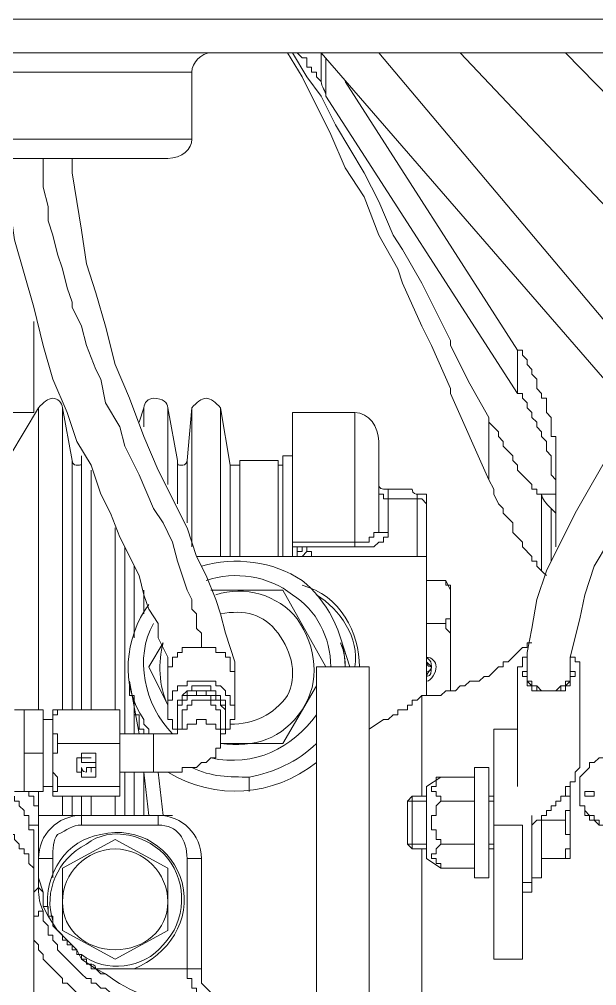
# Model space of a CAD drawing. Header units: millimetres. Extents: x 25083 to 52777, y 24772 to 45779.
# Drawn here: x 49681.3 to 49726, y 36235.3 to 36310.2 of the extents above; entities that cross this region are included whole.
import ezdxf

# ---------------------------------------------------------------- set-up
doc = ezdxf.new("R2010")
doc.units = ezdxf.units.MM

# ---------------------------------------------------------------- blocks, each defined once
blk = doc.blocks.new('zw$D2F4')
at = {"color": 7, "lineweight": 5}
for points in [[(860.067, 429.662), (196.078, 429.662)], [(196.078, 427.063), (860.067, 427.063)], [(812.162, 427.063), (813.276, 425.206), (815.504, 420.75), (816.618, 418.15), (818.104, 415.922), (819.218, 412.951), (820.703, 410.352), (821.075, 409.238), (822.56, 405.895), (823.303, 404.41), (824.788, 401.068), (824.788, 400.696), (827.759, 394.012)], [(814.762, 424.835), (814.762, 427.063)], [(839.271, 398.84), (814.762, 427.063)], [(815.133, 423.721), (815.133, 426.691)], [(819.218, 427.063), (825.531, 427.063)], [(841.128, 401.068), (819.218, 427.063)], [(825.531, 427.063), (845.956, 405.524)], [(833.701, 427.063), (850.041, 427.063)], [(833.701, 427.063), (851.155, 409.238)], [(784.682, 425.577), (804.735, 425.577)], [(804.735, 420.378), (804.735, 425.577)], [(816.618, 424.835), (829.987, 404.039)], [(804.735, 420.378), (784.682, 420.378)], [(802.878, 418.893), (786.167, 418.893)], [(790.623, 418.893), (790.623, 415.179), (790.995, 412.58), (792.48, 407.381), (793.223, 404.41), (793.966, 401.81), (795.08, 399.211), (795.822, 396.983), (796.936, 395.126), (797.679, 392.898), (798.422, 391.412), (799.165, 389.556), (800.65, 386.585), (801.021, 385.099), (801.393, 383.985), (802.135, 382.871), (802.135, 381.757), (802.878, 380.272), (802.878, 378.786)], [(805.478, 381.014), (805.478, 382.128), (805.106, 382.5), (805.106, 383.614), (804.735, 383.985), (804.735, 384.728), (804.364, 385.471), (803.621, 387.699), (803.25, 389.184), (802.507, 390.67), (801.764, 391.784), (800.65, 394.383), (799.536, 396.611), (799.165, 398.097), (798.05, 399.954), (797.679, 401.81), (797.308, 402.553), (796.565, 404.41), (796.194, 405.895), (795.451, 407.381), (795.451, 407.752), (795.08, 408.866), (794.708, 410.352), (794.337, 411.466), (793.966, 412.951), (793.594, 414.065), (793.594, 415.179), (793.223, 416.665), (793.223, 418.893)], [(808.077, 378.786), (808.077, 379.9), (807.334, 382.128), (806.963, 383.614), (806.592, 384.728), (805.849, 386.585), (805.106, 388.07), (804.364, 390.298), (802.135, 394.755), (801.021, 397.354), (799.907, 400.325), (798.793, 402.925), (798.05, 405.895), (797.308, 408.495), (796.565, 410.723), (796.194, 413.323), (795.451, 417.779), (795.451, 418.893)], [(876.407, 417.779), (874.55, 417.408), (872.694, 417.408), (870.465, 417.036), (867.866, 416.293), (864.895, 415.551), (862.296, 414.808), (858.953, 413.323), (853.012, 410.352), (850.041, 408.495), (844.099, 404.039), (841.871, 401.81), (837.415, 396.611), (834.444, 391.412), (832.216, 386.956), (831.473, 384.728), (831.101, 382.5), (830.73, 380.643), (830.73, 378.786)], [(834.072, 378.786), (834.072, 380.272), (834.815, 383.242), (835.186, 385.099), (835.929, 387.327), (837.043, 389.184), (839.271, 393.641), (844.842, 400.325), (847.441, 402.182), (850.041, 404.41), (852.64, 406.267), (855.611, 408.124), (858.582, 409.609), (861.553, 410.723), (864.152, 411.837), (869.351, 413.323), (871.58, 413.694), (875.293, 414.437), (876.036, 414.437)], [(792.48, 406.267), (792.48, 399.211)], [(829.987, 400.696), (829.987, 404.039)], [(832.958, 394.755), (832.958, 397.354), (832.587, 397.354), (832.587, 398.84), (832.216, 399.211), (832.216, 400.325), (831.844, 400.325), (831.844, 400.696), (831.473, 401.068), (831.473, 401.81), (831.101, 402.182), (831.101, 402.553), (830.73, 402.925), (830.73, 403.296), (830.359, 403.667), (830.359, 404.039), (829.987, 404.039)], [(792.48, 399.211), (783.567, 399.211)], [(790.623, 395.869), (792.851, 399.582)], [(792.851, 399.582), (792.851, 376.187)], [(794.708, 376.187), (794.708, 399.582)], [(795.451, 395.497), (794.708, 399.582)], [(800.65, 398.468), (801.021, 399.582)], [(801.021, 399.582), (801.021, 398.097)], [(802.878, 393.641), (802.878, 399.582)], [(803.621, 395.497), (802.878, 399.582)], [(804.364, 395.497), (804.735, 399.582)], [(804.735, 399.582), (804.735, 388.813)], [(806.963, 388.07), (806.963, 399.582)], [(807.706, 395.126), (806.963, 399.582)], [(812.533, 388.07), (812.533, 399.211)], [(812.533, 399.211), (817.361, 399.211)], [(817.361, 399.211), (817.361, 388.813)], [(827.759, 398.84), (827.759, 394.012)], [(819.218, 396.983), (819.218, 390.298)], [(796.194, 395.497), (796.194, 395.869)], [(811.791, 388.07), (811.791, 395.869)], [(811.791, 395.869), (812.533, 395.869)], [(795.451, 395.497), (795.451, 376.187)], [(796.194, 376.187), (796.194, 395.497)], [(803.621, 395.497), (803.621, 392.155)], [(804.364, 390.67), (804.364, 395.497)], [(807.706, 388.07), (807.706, 395.126)], [(807.706, 395.126), (808.449, 395.126)], [(808.449, 388.07), (808.449, 395.497)], [(808.449, 395.497), (811.419, 395.497)], [(811.419, 395.497), (811.419, 388.07)], [(811.419, 395.126), (811.791, 395.126)], [(796.936, 394.755), (796.936, 376.187)], [(832.958, 388.813), (832.958, 394.755)], [(831.844, 386.956), (831.473, 387.327), (831.473, 387.699), (831.101, 387.699), (831.101, 388.07), (830.359, 388.813), (830.359, 389.184), (829.616, 389.927), (829.616, 390.67), (828.873, 391.412), (828.873, 391.784), (828.502, 392.155), (828.131, 392.898), (828.131, 393.269), (827.759, 394.012)], [(819.218, 393.269), (819.218, 392.898), (819.589, 392.898), (819.589, 392.526), (819.961, 392.526)], [(819.961, 389.927), (819.961, 393.269)], [(819.961, 393.269), (821.446, 393.269)], [(822.189, 392.898), (822.189, 388.07)], [(822.189, 392.898), (822.932, 392.898), (822.932, 392.526)], [(831.844, 392.898), (831.844, 386.956)], [(819.961, 392.526), (822.189, 392.526)], [(822.189, 392.526), (822.56, 392.526), (822.932, 392.155), (822.932, 391.784)], [(822.932, 377.301), (822.932, 392.526)], [(832.587, 391.784), (832.587, 387.699)], [(798.793, 376.187), (798.793, 390.298)], [(819.218, 390.298), (819.218, 389.927), (818.847, 389.927), (818.847, 389.556), (818.475, 389.556), (818.475, 389.184), (817.361, 389.184)], [(817.361, 388.813), (818.847, 388.813), (819.218, 389.184), (819.589, 389.184), (819.589, 389.556), (819.961, 389.556), (819.961, 389.927)], [(819.961, 389.927), (819.218, 389.927), (819.218, 390.298)], [(817.361, 389.184), (812.533, 389.184)], [(812.533, 389.184), (812.533, 388.813), (813.648, 388.813)], [(812.905, 388.442), (812.905, 388.813), (812.533, 388.813), (812.533, 389.184)], [(799.536, 388.813), (799.536, 374.33)], [(812.905, 388.442), (813.276, 388.442), (813.276, 388.813), (813.648, 388.813)], [(813.276, 388.07), (812.905, 388.07), (812.905, 388.442)], [(813.276, 388.07), (813.648, 388.442), (814.019, 388.442)], [(813.648, 388.813), (817.361, 388.813)], [(814.019, 388.442), (813.648, 388.442), (813.648, 388.813)], [(814.019, 388.07), (814.019, 388.442)], [(805.106, 388.07), (822.932, 388.07)], [(800.279, 381.757), (800.279, 387.327)], [(822.932, 386.213), (824.417, 386.213)], [(824.788, 385.471), (824.417, 386.213)], [(824.417, 386.213), (824.417, 385.842), (824.788, 385.842), (824.788, 384.728)], [(801.021, 385.471), (801.021, 383.614)], [(811.791, 385.471), (806.22, 385.471)], [(815.133, 379.529), (811.791, 385.471)], [(824.788, 385.471), (824.788, 377.672)], [(824.788, 384.728), (824.788, 383.242), (824.417, 383.242), (824.417, 382.871)], [(822.932, 382.871), (824.417, 382.871)], [(824.417, 382.871), (824.417, 382.5), (824.788, 382.128), (824.788, 379.529)], [(816.247, 381.757), (816.99, 379.529)], [(802.507, 381.386), (801.393, 379.529)], [(802.878, 378.786), (802.878, 379.529), (803.25, 379.529), (803.25, 380.272), (803.621, 380.272), (803.621, 380.643), (803.992, 380.643), (803.992, 381.014), (805.478, 381.014)], [(805.478, 381.014), (806.592, 381.014), (806.592, 380.643), (807.334, 380.643), (807.334, 380.272), (807.706, 380.272), (807.706, 379.158), (808.077, 379.158), (808.077, 378.786)], [(822.56, 377.301), (824.046, 377.301), (824.417, 377.672), (825.16, 377.672), (825.531, 378.043), (825.902, 378.043), (826.274, 378.415), (827.016, 378.415), (827.388, 378.786), (827.759, 378.786), (828.502, 379.529), (828.873, 379.529), (828.873, 379.9), (829.245, 379.9), (829.616, 380.272), (829.987, 380.643), (830.359, 381.014), (830.73, 381.014), (830.73, 381.386), (831.101, 381.386)], [(830.73, 380.272), (830.359, 380.272), (830.359, 379.529), (829.987, 379.529), (829.987, 379.158), (829.987, 378.786)], [(834.815, 378.786), (834.815, 379.9), (834.444, 379.9), (834.444, 380.272)], [(801.393, 379.529), (802.878, 376.558)], [(814.39, 287.06), (814.39, 379.529)], [(814.39, 379.529), (818.475, 379.529)], [(818.475, 379.529), (818.475, 287.06)], [(824.788, 379.529), (824.788, 377.672)], [(830.359, 378.786), (830.359, 379.158), (830.73, 379.158), (830.73, 379.529)], [(834.072, 379.529), (834.072, 379.158), (834.444, 379.158), (834.444, 378.786)], [(802.878, 376.187), (802.878, 378.786)], [(808.077, 376.187), (808.077, 378.786)], [(829.987, 370.245), (829.987, 378.786)], [(834.444, 378.786), (834.072, 378.786), (834.072, 378.043), (833.701, 378.043), (833.701, 377.672), (833.33, 377.672), (831.101, 377.672), (831.101, 378.043), (830.73, 378.043), (830.73, 378.786), (830.359, 378.786)], [(834.072, 378.786), (834.072, 378.415), (833.701, 378.415), (833.701, 378.043), (833.33, 378.043), (832.958, 377.672), (831.844, 377.672), (831.473, 378.043), (831.101, 378.043), (831.101, 378.415), (830.73, 378.415), (830.73, 378.786)], [(834.072, 378.786), (834.072, 378.415), (833.701, 378.043), (833.33, 378.043), (833.33, 377.672), (831.473, 377.672), (831.473, 378.043), (831.101, 378.043), (830.73, 378.415), (830.73, 378.786)], [(834.815, 372.473), (834.815, 378.786)], [(800.65, 374.33), (799.907, 378.415)], [(801.021, 374.33), (801.021, 374.701), (800.65, 374.701), (800.65, 375.815), (800.279, 375.815), (800.279, 377.301), (799.907, 377.301), (799.907, 378.043)], [(805.478, 378.415), (804.364, 378.415), (804.364, 378.043), (803.621, 378.043), (803.621, 377.672), (803.25, 377.672), (803.25, 376.929), (802.878, 376.929), (802.878, 376.187)], [(806.22, 377.672), (806.22, 378.043), (804.735, 378.043), (804.735, 377.672), (804.364, 377.672), (803.992, 377.301), (803.992, 376.929), (803.621, 376.929), (803.621, 376.187)], [(805.478, 378.415), (806.592, 378.415), (806.592, 378.043), (806.963, 378.043), (807.334, 377.672), (807.334, 377.301), (807.706, 377.301), (807.706, 376.558), (808.077, 376.558), (808.077, 376.187)], [(811.791, 373.587), (814.39, 378.043)], [(803.621, 375.815), (803.621, 376.558), (803.992, 376.558), (803.992, 376.929), (804.364, 376.929), (804.364, 377.301), (805.106, 377.301), (805.106, 377.672), (805.849, 377.672), (805.849, 377.301), (806.22, 377.301)], [(806.22, 377.672), (804.735, 377.672), (804.364, 377.672), (804.364, 377.301), (803.992, 377.301), (803.992, 376.929), (803.621, 376.929), (803.621, 375.815)], [(806.22, 376.929), (806.22, 377.301), (804.735, 377.301), (804.364, 377.301), (804.364, 376.929), (803.992, 376.929), (803.992, 376.558), (803.621, 376.558), (803.621, 375.444)], [(807.334, 376.187), (807.334, 376.929), (806.963, 376.929), (806.963, 377.301), (806.592, 377.301), (806.592, 377.672), (806.22, 377.672)], [(807.334, 375.815), (807.334, 376.929), (806.963, 376.929), (806.963, 377.301), (806.592, 377.301), (806.592, 377.672), (806.22, 377.672)], [(806.22, 377.301), (806.592, 377.301), (806.592, 376.929), (806.963, 376.929), (806.963, 376.558), (807.334, 376.558), (807.334, 376.187), (807.334, 375.815)], [(822.56, 377.301), (822.189, 376.929), (821.817, 376.929), (821.817, 376.558), (821.446, 376.558), (821.446, 376.187), (820.703, 376.187), (820.703, 375.815), (820.332, 375.815), (819.961, 375.444), (819.589, 375.444)], [(822.56, 369.502), (822.56, 377.301)], [(806.22, 376.929), (804.735, 376.929), (804.735, 376.558), (804.364, 376.558), (804.364, 376.187), (803.992, 376.187), (803.992, 375.444)], [(806.963, 375.444), (806.963, 376.187), (806.592, 376.187), (806.592, 376.558), (806.22, 376.558), (806.22, 376.929)], [(807.334, 375.444), (807.334, 376.187), (806.963, 376.558), (806.963, 376.929), (806.592, 376.929), (806.22, 376.929)], [(790.995, 376.187), (791.737, 376.187)], [(791.737, 369.874), (791.737, 376.187)], [(791.737, 376.187), (793.223, 376.187)], [(791.737, 376.187), (791.737, 374.701)], [(793.223, 369.874), (793.223, 376.187)], [(793.223, 376.187), (793.223, 374.701)], [(793.966, 376.187), (793.966, 375.073)], [(793.966, 376.187), (794.337, 376.187)], [(794.337, 376.187), (794.337, 375.815), (793.966, 375.815), (793.966, 375.073)], [(794.337, 376.187), (799.165, 376.187)], [(799.165, 376.187), (799.165, 375.073)], [(799.165, 375.073), (799.165, 376.187)], [(800.279, 374.33), (800.279, 376.187)], [(802.878, 376.187), (802.878, 375.444), (803.25, 375.444), (803.25, 374.701), (803.621, 374.701)], [(803.621, 375.444), (803.621, 375.815)], [(808.077, 376.187), (808.077, 375.444), (807.706, 375.444), (807.706, 374.701), (807.334, 374.701), (807.334, 374.33), (806.963, 374.33)], [(807.334, 375.444), (807.334, 375.815)], [(793.223, 375.444), (793.966, 375.444)], [(793.966, 372.102), (793.966, 375.073)], [(793.966, 375.073), (793.966, 374.33), (794.337, 374.33), (794.337, 373.587)], [(799.165, 375.073), (799.165, 372.102)], [(799.165, 373.587), (799.165, 375.073)], [(801.393, 374.33), (801.393, 374.701), (801.021, 375.073), (801.021, 375.444)], [(803.621, 375.444), (803.621, 374.701)], [(803.992, 374.701), (803.992, 375.444)], [(806.22, 375.073), (805.849, 375.073), (805.849, 375.444), (805.106, 375.444), (805.106, 375.073), (804.735, 375.073), (804.364, 375.073), (804.364, 374.701)], [(806.963, 373.959), (806.963, 374.701), (806.592, 374.701), (806.592, 375.073), (806.22, 375.073)], [(806.963, 373.959), (806.963, 375.444)], [(806.963, 374.33), (806.963, 374.701), (807.334, 374.701), (807.334, 375.444)], [(819.589, 375.444), (818.475, 374.701)], [(791.737, 374.701), (791.737, 372.844)], [(793.223, 374.701), (793.223, 372.844)], [(799.165, 374.33), (801.764, 374.33)], [(801.764, 374.33), (803.621, 374.33), (803.621, 374.701), (804.364, 374.701)], [(801.764, 374.33), (801.764, 372.473)], [(828.131, 356.876), (828.131, 374.701)], [(829.987, 374.701), (828.131, 374.701)], [(794.337, 373.587), (794.337, 372.844), (793.966, 372.844), (793.966, 372.102)], [(799.165, 373.587), (794.337, 373.587)], [(799.165, 372.102), (799.165, 373.587)], [(801.764, 371.359), (803.992, 371.359), (803.992, 371.73), (805.106, 371.73), (805.478, 372.102), (805.849, 372.102), (806.22, 372.473), (806.592, 372.473), (806.592, 373.216), (806.963, 373.216), (806.963, 373.959)], [(806.963, 373.587), (811.791, 373.587)], [(791.737, 372.844), (793.223, 372.844)], [(791.737, 372.844), (791.737, 371.359)], [(793.223, 372.844), (793.223, 371.359)], [(796.194, 372.844), (796.194, 372.473), (795.822, 372.473), (795.822, 372.102)], [(796.194, 372.844), (797.308, 372.844)], [(796.565, 372.844), (796.194, 372.844)], [(796.194, 372.844), (796.565, 372.844)], [(796.565, 372.844), (796.936, 372.844)], [(796.565, 372.844), (796.936, 372.844)], [(797.308, 372.844), (796.936, 372.844)], [(796.936, 372.844), (797.308, 372.844)], [(797.308, 372.102), (797.308, 372.844)], [(842.985, 370.245), (842.985, 370.616), (842.614, 370.988), (842.614, 371.359), (842.242, 371.359), (842.242, 371.73), (841.871, 372.102), (841.499, 372.102), (841.128, 372.473), (840.757, 372.473), (840.385, 372.844), (837.043, 372.844), (837.043, 372.473), (836.3, 372.473), (835.929, 372.102), (835.558, 372.102), (835.558, 371.73), (834.815, 370.988), (834.815, 369.874)], [(793.966, 372.102), (793.966, 369.874)], [(793.966, 372.102), (793.966, 371.359), (794.337, 370.988), (794.337, 370.245)], [(795.822, 372.102), (795.822, 371.359), (796.194, 371.359), (796.194, 370.988)], [(795.822, 372.102), (795.822, 371.359), (796.194, 371.359), (796.194, 370.988)], [(796.194, 372.473), (796.194, 372.102)], [(796.565, 372.473), (796.194, 372.473)], [(796.194, 372.473), (796.565, 372.473)], [(796.936, 372.102), (796.194, 372.102)], [(796.565, 372.473), (796.936, 372.473)], [(796.936, 372.473), (796.565, 372.473)], [(796.936, 372.473), (796.565, 372.473)], [(796.936, 372.102), (797.308, 372.102), (797.308, 372.473)], [(797.308, 370.988), (797.308, 372.102)], [(797.308, 370.988), (797.308, 372.102)], [(799.165, 372.102), (799.165, 369.874)], [(799.165, 370.245), (799.165, 372.102)], [(801.764, 372.473), (801.764, 371.359)], [(831.101, 367.274), (831.473, 367.645), (831.844, 367.645), (831.844, 368.017), (832.216, 368.017), (832.216, 368.388), (832.587, 368.388), (832.587, 368.759), (832.958, 368.759), (832.958, 369.131), (833.33, 369.131), (833.33, 369.502), (833.701, 369.502), (833.701, 370.245), (834.072, 370.245), (834.072, 370.616), (834.444, 370.616), (834.444, 370.988), (834.444, 371.359), (834.815, 371.73), (834.815, 372.473)], [(791.737, 371.359), (791.737, 369.874)], [(793.223, 371.359), (793.223, 369.874)], [(796.565, 371.359), (796.565, 371.73)], [(796.565, 371.73), (796.936, 371.73)], [(796.936, 371.73), (796.565, 371.73)], [(796.936, 371.73), (796.936, 371.359)], [(796.936, 371.73), (797.308, 371.73)], [(797.308, 371.73), (796.936, 371.73)], [(799.165, 371.359), (801.764, 371.359)], [(799.536, 371.359), (799.536, 368.017)], [(800.279, 368.017), (800.279, 371.359)], [(801.021, 371.359), (801.021, 368.017)], [(801.393, 368.017), (801.021, 371.359)], [(802.135, 371.359), (802.507, 368.017)], [(826.645, 363.189), (826.645, 371.73)], [(827.759, 371.73), (826.645, 371.73)], [(827.759, 369.874), (827.759, 371.73)], [(827.759, 363.189), (827.759, 371.73)], [(796.194, 370.988), (797.308, 370.988)], [(797.308, 370.988), (796.194, 370.988)], [(797.308, 370.988), (796.194, 370.988)], [(809.191, 370.988), (809.191, 369.874)], [(824.046, 370.988), (822.932, 370.245)], [(824.046, 369.131), (824.046, 369.502), (823.674, 369.502), (823.674, 369.874), (823.303, 369.874), (823.303, 370.245), (823.674, 370.245), (823.674, 370.988), (824.046, 370.988)], [(826.645, 370.988), (824.046, 370.988)], [(790.995, 369.874), (791.737, 369.874)], [(791.737, 369.874), (793.223, 369.874)], [(791.737, 369.874), (793.223, 369.874)], [(792.851, 367.645), (792.851, 368.759), (792.48, 368.759), (792.48, 369.502), (792.109, 369.502), (792.109, 369.874)], [(792.109, 369.874), (792.851, 369.874)], [(792.109, 369.874), (792.48, 369.874)], [(792.851, 369.874), (792.109, 369.874)], [(792.109, 369.874), (792.48, 369.874)], [(792.48, 369.874), (792.109, 369.874)], [(792.48, 369.874), (792.109, 369.874)], [(792.851, 369.874), (792.48, 369.874)], [(792.851, 369.874), (792.48, 369.874)], [(792.851, 369.874), (792.48, 369.874)], [(792.851, 369.874), (792.851, 368.017)], [(793.223, 369.874), (792.851, 369.874)], [(793.223, 370.245), (793.966, 370.245)], [(794.337, 370.245), (794.337, 369.874), (793.966, 369.874)], [(793.966, 369.874), (793.966, 369.502)], [(794.337, 370.245), (799.165, 370.245)], [(799.165, 369.874), (799.165, 370.245)], [(799.165, 369.502), (799.165, 369.874)], [(822.932, 364.675), (822.932, 370.245)], [(827.759, 365.046), (827.759, 369.874)], [(833.701, 369.874), (833.701, 369.502), (834.072, 369.502), (834.072, 369.131)], [(834.072, 364.675), (834.072, 370.245)], [(842.985, 369.874), (842.985, 368.759), (842.614, 368.759), (842.614, 368.388), (842.242, 368.388), (842.242, 368.017), (841.871, 367.645), (841.499, 367.645), (841.499, 367.274), (840.757, 367.274), (840.757, 366.903), (837.043, 366.903), (836.672, 367.274), (836.3, 367.274), (835.929, 367.645), (835.558, 367.645), (835.558, 368.017), (835.186, 368.017), (835.186, 368.759), (834.815, 368.759), (834.815, 369.502)], [(834.815, 369.502), (834.815, 368.759), (835.186, 368.759), (835.186, 368.388), (835.558, 368.017), (835.929, 368.017), (835.929, 367.645), (836.3, 367.645), (836.3, 367.274), (837.415, 367.274), (837.415, 366.903), (840.014, 366.903), (840.385, 367.274), (841.128, 367.274), (841.499, 367.645), (841.871, 367.645), (841.871, 368.017), (842.242, 368.017), (842.242, 368.388), (842.614, 368.388), (842.614, 369.131), (842.985, 369.131), (842.985, 369.874)], [(835.929, 369.874), (835.186, 369.874)], [(835.929, 369.874), (835.929, 369.502), (835.186, 369.502), (835.186, 369.874)], [(835.186, 369.874), (835.186, 369.502), (835.558, 369.502), (835.929, 369.502), (835.929, 369.874)], [(792.48, 365.789), (792.48, 366.903), (792.109, 366.903), (792.109, 368.017), (791.737, 368.017), (791.737, 368.388), (791.366, 368.759), (791.366, 369.131), (790.995, 369.131), (790.995, 369.502)], [(792.851, 369.502), (792.851, 362.446)], [(793.966, 369.502), (794.337, 369.502)], [(794.337, 369.502), (799.165, 369.502)], [(794.708, 368.017), (794.708, 369.502)], [(795.451, 369.502), (795.451, 368.017)], [(796.194, 368.017), (796.194, 369.502)], [(796.936, 369.502), (796.936, 368.017)], [(798.793, 368.017), (798.793, 369.502)], [(821.446, 369.131), (821.817, 369.502)], [(821.446, 365.789), (821.446, 369.131)], [(821.446, 365.789), (821.446, 369.131)], [(821.817, 365.417), (821.817, 369.502)], [(821.817, 369.502), (822.932, 369.502)], [(823.303, 367.645), (823.303, 368.017), (823.674, 368.017), (823.674, 368.759), (824.046, 369.131)], [(826.645, 369.131), (824.046, 369.131)], [(827.759, 369.502), (828.131, 369.502)], [(834.072, 369.131), (834.072, 368.388), (833.701, 368.388), (833.701, 367.645)], [(792.109, 367.274), (792.851, 367.274), (792.851, 367.645)], [(803.25, 368.017), (792.851, 368.017)], [(796.194, 367.274), (796.194, 368.017)], [(802.135, 368.017), (802.135, 367.274)], [(824.046, 365.789), (824.046, 366.16), (823.674, 366.16), (823.674, 366.903), (823.303, 366.903), (823.303, 367.645)], [(831.101, 362.075), (831.101, 368.017)], [(831.844, 367.645), (833.701, 367.645)], [(831.844, 363.189), (831.844, 367.645)], [(833.701, 367.645), (833.701, 366.531), (834.072, 366.531), (834.072, 366.16)], [(789.881, 367.274), (790.252, 366.903), (790.623, 366.903), (790.623, 366.531), (790.995, 366.531), (790.995, 366.16), (791.366, 365.789), (791.366, 365.417), (791.737, 365.417), (791.737, 365.046), (792.109, 365.046), (792.109, 364.303), (792.48, 363.932), (792.48, 362.818)], [(796.194, 367.274), (802.135, 367.274)], [(830.359, 367.274), (828.131, 367.274)], [(830.359, 356.876), (830.359, 367.274)], [(831.101, 367.274), (831.101, 366.903)], [(798.793, 366.16), (794.708, 363.932)], [(802.878, 363.932), (798.793, 366.16)], [(834.072, 366.16), (834.072, 365.417), (833.701, 365.417), (833.701, 364.675)], [(792.48, 365.789), (792.48, 349.077)], [(821.446, 365.789), (821.817, 365.417)], [(821.817, 365.417), (822.932, 365.417)], [(822.56, 340.536), (822.56, 365.417)], [(824.046, 363.932), (824.046, 364.303), (823.674, 364.303), (823.674, 364.675), (823.303, 364.675), (823.303, 365.046), (823.674, 365.046), (823.674, 365.417), (824.046, 365.789)], [(826.645, 365.789), (824.046, 365.789)], [(827.759, 365.417), (828.131, 365.417)], [(792.851, 364.675), (793.966, 364.675)], [(793.966, 363.189), (793.966, 364.675)], [(804.364, 364.675), (804.364, 356.133)], [(804.364, 364.675), (805.478, 364.675)], [(805.478, 355.762), (805.478, 364.675)], [(824.046, 363.932), (822.932, 364.675)], [(827.759, 365.046), (827.759, 363.189)], [(831.844, 364.675), (834.072, 364.675)], [(795.822, 357.619), (794.337, 359.104), (793.594, 360.218), (793.223, 360.961), (793.223, 362.075), (792.851, 363.189), (792.851, 363.932)], [(795.822, 357.619), (795.451, 357.619), (795.451, 357.99), (795.08, 357.99), (795.08, 358.361), (794.708, 358.361), (794.708, 358.733), (793.966, 359.476), (793.966, 360.218), (793.594, 360.218), (793.594, 360.961), (793.223, 360.961), (793.223, 362.075), (792.851, 362.446), (792.851, 363.932)], [(794.708, 363.932), (794.708, 359.104)], [(802.878, 359.104), (802.878, 363.932)], [(826.645, 363.932), (824.046, 363.932)], [(827.759, 363.189), (826.645, 363.189)], [(831.101, 363.189), (831.844, 363.189)], [(792.851, 362.446), (792.48, 362.075)], [(830.359, 362.818), (831.101, 362.818)], [(830.359, 362.075), (831.101, 362.075)], [(793.223, 360.59), (792.851, 360.59), (792.851, 360.218), (792.48, 360.218)], [(793.223, 360.59), (793.223, 359.847), (793.594, 359.476), (793.594, 358.733), (793.966, 358.733), (793.966, 358.361), (794.337, 357.99), (794.337, 357.619), (796.194, 355.762), (796.565, 355.391), (796.936, 355.391), (796.936, 355.019), (797.308, 355.019), (797.679, 354.648), (798.05, 354.648), (798.422, 354.276), (798.793, 354.276)], [(798.05, 352.791), (797.679, 353.162), (797.308, 353.162), (796.565, 353.905), (796.194, 353.905), (795.08, 355.019), (794.708, 355.019), (794.708, 355.391), (793.223, 356.876), (793.223, 357.247), (792.851, 357.619), (792.851, 357.99), (792.48, 358.361), (792.48, 358.733)], [(794.708, 359.104), (798.793, 356.876)], [(798.793, 356.876), (802.878, 359.104)], [(796.194, 356.876), (795.822, 357.619)], [(795.822, 357.619), (795.822, 357.247)], [(796.936, 356.133), (796.936, 356.505), (796.565, 356.505), (796.565, 356.876), (796.194, 356.876), (796.194, 357.247), (795.822, 357.247)], [(798.05, 355.762), (797.308, 356.133), (796.194, 356.876)], [(830.359, 356.876), (828.131, 356.876)], [(805.478, 356.133), (796.936, 356.133)], [(798.05, 355.762), (797.679, 355.762), (797.308, 356.133)], [(804.364, 356.133), (804.364, 355.391), (804.735, 355.391), (804.735, 354.648), (805.106, 354.648), (805.106, 354.276), (805.478, 354.276), (805.849, 354.276), (805.849, 353.905), (807.334, 353.905), (807.706, 353.534), (808.82, 353.534)], [(805.478, 355.762), (805.478, 356.133), (804.364, 356.133)], [(808.82, 353.534), (808.077, 353.534), (807.706, 353.905), (806.592, 353.905), (805.478, 355.019), (805.478, 355.762)]]:
    blk.add_lwpolyline(points, dxfattribs=at)
at = {"color": 7, "lineweight": 0}
for points in [[(812.533, 427.063), (813.648, 425.206), (814.762, 423.721), (815.876, 421.492), (818.104, 417.779), (819.218, 415.551), (820.332, 412.951), (821.075, 411.837), (822.56, 409.238), (824.788, 404.781), (824.788, 404.41), (826.274, 401.439), (827.759, 398.84)], [(812.905, 427.063), (813.276, 426.691), (813.648, 426.691), (813.648, 425.949), (814.019, 425.949), (814.019, 425.577), (814.39, 425.577), (814.39, 425.206), (814.762, 424.835)], [(815.133, 423.721), (829.987, 400.696)], [(829.987, 400.696), (830.359, 400.696), (830.359, 400.325), (830.73, 399.954), (830.73, 399.582), (831.101, 399.211), (831.101, 398.84), (831.473, 398.468), (831.473, 398.097), (831.844, 397.725), (831.844, 397.354), (832.216, 396.983), (832.216, 396.24), (832.587, 395.869), (832.587, 394.383), (832.958, 394.012), (832.958, 391.412)], [(831.844, 392.898), (831.473, 392.898), (831.473, 393.269), (831.101, 393.269), (831.101, 393.641), (829.987, 394.755), (829.987, 395.126), (829.616, 395.497), (829.616, 395.869), (828.873, 396.611), (828.873, 396.983), (828.502, 397.354), (828.502, 397.725), (827.759, 398.468), (827.759, 398.84)], [(832.958, 392.898), (831.844, 392.898)], [(822.932, 369.131), (821.446, 369.131)], [(828.131, 369.131), (827.759, 369.131)], [(822.932, 365.789), (821.446, 365.789)], [(828.131, 365.789), (827.759, 365.789)]]:
    blk.add_lwpolyline(points, dxfattribs=at)
at = {"color": 7, "lineweight": 5}
for points in [[(806.22, 427.063), (805.478, 427.063), (804.735, 426.32), (804.735, 425.577)], [(802.878, 418.893), (803.992, 418.893), (804.735, 419.636), (804.735, 420.378)], [(792.851, 399.582), (793.223, 399.954), (793.594, 400.325), (793.966, 400.325)], [(793.966, 400.325), (794.337, 400.325), (794.708, 399.954), (794.708, 399.582)], [(801.021, 399.582), (801.021, 399.954), (801.393, 400.325), (801.764, 400.325)], [(801.764, 400.325), (802.507, 400.325), (802.878, 399.954), (802.878, 399.582)], [(804.735, 399.582), (805.106, 399.954), (805.478, 400.325), (805.849, 400.325)], [(805.849, 400.325), (806.22, 400.325), (806.592, 399.954), (806.963, 399.582)], [(819.218, 396.983), (819.218, 398.097), (818.475, 399.211), (817.361, 399.211)], [(795.451, 395.497), (795.451, 395.126), (795.822, 395.126), (795.822, 395.126)], [(795.822, 395.126), (796.194, 395.126), (796.194, 395.126), (796.194, 395.497)], [(803.621, 395.497), (803.621, 395.126), (803.621, 395.126), (803.992, 395.126)], [(803.992, 395.126), (803.992, 395.126), (804.364, 395.126), (804.364, 395.497)], [(819.218, 393.641), (819.218, 393.641), (819.218, 393.269), (819.589, 393.269)], [(819.589, 393.269), (819.589, 393.269), (819.589, 393.269), (819.961, 393.269)], [(821.446, 393.269), (821.446, 393.269), (821.817, 393.269), (821.817, 393.269)], [(821.817, 393.269), (821.817, 392.898), (822.189, 392.898), (822.189, 392.898)], [(805.478, 387.327), (808.077, 388.07), (811.048, 387.699), (813.276, 386.213)], [(805.849, 386.213), (808.077, 386.956), (810.677, 386.585), (812.533, 385.099)], [(832.216, 386.585), (831.844, 386.956), (831.844, 386.956), (831.844, 386.956)], [(813.276, 386.213), (815.133, 384.728), (816.618, 382.128), (816.618, 379.529)], [(806.592, 385.099), (808.82, 385.842), (811.419, 385.099), (812.905, 383.242)], [(817.733, 379.529), (817.733, 382.128), (816.247, 385.099), (813.276, 385.842)], [(812.533, 385.099), (814.39, 383.985), (815.504, 381.757), (815.504, 379.529)], [(817.361, 379.529), (817.733, 381.757), (816.247, 383.985), (814.39, 385.099)], [(801.393, 384.357), (799.536, 381.757), (799.165, 378.043), (801.021, 375.444)], [(806.963, 383.614), (808.82, 383.985), (810.305, 383.614), (811.419, 382.128)], [(812.905, 383.242), (814.39, 381.014), (814.762, 378.415), (813.276, 376.187)], [(801.764, 382.871), (800.279, 380.272), (801.021, 376.558), (803.25, 374.33)], [(811.419, 382.128), (812.533, 380.643), (812.905, 378.786), (812.162, 377.301)], [(802.507, 381.386), (802.135, 379.9), (802.135, 378.043), (802.878, 376.558)], [(816.618, 379.529), (816.618, 379.9), (816.618, 380.643), (816.247, 381.386)], [(823.674, 379.529), (823.674, 379.9), (823.303, 380.272), (822.932, 380.272)], [(823.303, 379.529), (823.303, 379.9), (823.303, 379.9), (822.932, 380.272)], [(834.444, 380.272), (834.444, 380.272), (834.072, 380.272), (834.072, 380.272)], [(823.303, 379.529), (823.303, 379.529), (822.932, 379.9), (822.932, 379.9)], [(823.303, 379.529), (822.932, 379.529), (822.932, 379.9), (822.932, 379.9)], [(822.932, 379.158), (822.932, 379.529), (822.932, 379.529), (822.932, 379.9)], [(822.932, 378.415), (823.303, 378.415), (823.674, 379.158), (823.674, 379.529)], [(822.932, 378.786), (823.303, 378.786), (823.303, 379.158), (823.303, 379.529)], [(822.932, 378.786), (822.932, 379.158), (823.303, 379.158), (823.303, 379.529)], [(822.932, 379.158), (823.303, 379.158), (823.303, 379.529), (823.303, 379.529)], [(822.932, 379.158), (822.932, 379.158), (822.932, 379.158), (822.932, 379.158)], [(830.73, 378.786), (830.73, 378.786), (830.73, 378.786), (830.73, 378.786)], [(830.73, 378.786), (830.73, 378.786), (830.73, 378.786), (830.73, 378.786)], [(830.73, 378.786), (830.73, 378.786), (830.73, 378.786), (830.73, 378.786)], [(830.73, 378.786), (830.73, 378.786), (830.73, 378.786), (830.73, 378.786)], [(834.072, 378.786), (834.072, 378.786), (834.072, 378.786), (834.072, 378.786)], [(834.072, 378.786), (834.072, 378.786), (834.072, 378.786), (834.072, 378.786)], [(834.072, 378.786), (834.072, 378.786), (834.072, 378.786), (834.072, 378.786)], [(799.907, 378.043), (799.907, 378.043), (799.907, 378.043), (799.907, 378.043)], [(812.162, 377.301), (811.048, 375.815), (809.563, 375.073), (807.706, 375.073)], [(803.621, 375.815), (803.621, 375.815), (803.621, 375.815), (803.621, 375.815)], [(803.621, 375.815), (803.621, 375.815), (803.621, 375.815), (803.621, 375.815)], [(806.22, 372.473), (809.563, 371.73), (812.533, 373.216), (814.39, 375.815)], [(813.276, 376.187), (811.791, 373.959), (809.563, 373.216), (806.963, 373.587)], [(807.334, 375.815), (807.334, 375.815), (807.334, 375.815), (807.334, 375.815)], [(807.334, 375.815), (807.334, 375.815), (807.334, 375.815), (807.334, 375.815)], [(804.364, 374.701), (804.364, 374.701), (804.364, 374.701), (804.364, 374.701)], [(809.191, 370.988), (811.048, 371.359), (812.905, 372.102), (814.39, 373.587)], [(796.194, 372.844), (796.194, 372.473), (796.194, 372.473), (796.194, 372.473)], [(796.194, 372.844), (796.194, 372.473), (796.194, 372.473), (796.194, 372.473)], [(797.308, 372.844), (797.308, 372.844), (797.308, 372.844), (797.308, 372.844)], [(797.308, 372.473), (797.308, 372.473), (797.308, 372.473), (797.308, 372.844)], [(797.308, 372.473), (797.308, 372.473), (797.308, 372.473), (797.308, 372.844)], [(796.194, 372.473), (796.194, 372.473), (796.194, 372.473), (796.194, 372.473)], [(796.194, 372.473), (796.194, 372.473), (796.194, 372.473), (796.194, 372.473)], [(796.194, 372.473), (796.194, 372.473), (796.194, 372.473), (796.194, 372.473)], [(796.565, 372.473), (796.194, 372.473), (796.194, 372.473), (796.194, 372.473)], [(796.936, 372.473), (796.936, 372.473), (796.936, 372.473), (796.936, 372.473)], [(797.308, 372.473), (797.308, 372.473), (797.308, 372.473), (797.308, 372.473)], [(797.308, 372.473), (797.308, 372.473), (797.308, 372.473), (797.308, 372.473)], [(802.878, 371.359), (806.592, 369.131), (811.048, 369.502), (814.39, 372.102)], [(796.194, 371.73), (796.194, 371.359), (796.194, 371.359), (796.194, 370.988)], [(796.194, 371.73), (796.194, 371.73), (796.194, 371.359), (796.565, 371.359)], [(796.194, 371.73), (796.194, 371.73), (796.194, 371.359), (796.565, 371.359)], [(796.936, 371.359), (796.936, 371.359), (796.936, 371.73), (796.936, 371.73)], [(796.936, 371.359), (796.936, 371.359), (796.936, 371.73), (796.936, 371.73)], [(797.308, 370.988), (797.308, 371.359), (797.308, 371.359), (797.308, 371.73)], [(797.308, 371.73), (797.308, 371.73), (797.308, 371.73), (797.308, 371.73)], [(804.735, 371.73), (806.22, 370.988), (807.706, 370.988), (809.191, 370.988)], [(792.109, 369.874), (792.109, 369.874), (792.109, 369.874), (792.109, 369.874)], [(792.109, 369.874), (792.109, 369.874), (792.109, 369.874), (792.109, 369.874)], [(792.109, 369.874), (792.109, 369.874), (792.109, 369.874), (792.109, 369.874)], [(792.109, 369.874), (792.109, 369.874), (792.109, 369.874), (792.109, 369.874)], [(792.109, 369.874), (792.109, 369.874), (792.109, 369.874), (792.109, 369.874)], [(792.109, 369.874), (792.109, 369.874), (792.109, 369.874), (792.109, 369.874)], [(792.109, 369.874), (792.109, 369.874), (792.109, 369.874), (792.109, 369.874)], [(792.48, 369.874), (792.48, 369.874), (792.48, 369.874), (792.48, 369.874)], [(792.851, 369.502), (792.851, 369.502), (792.851, 369.502), (792.851, 369.874)], [(792.851, 369.502), (792.851, 369.502), (792.851, 369.502), (792.851, 369.874)], [(793.223, 369.874), (793.223, 369.874), (792.851, 369.874), (792.851, 369.874)], [(792.851, 369.874), (792.851, 369.874), (792.851, 369.874), (792.851, 369.874)], [(792.851, 369.874), (792.851, 369.874), (792.851, 369.874), (792.851, 369.874)], [(792.851, 369.874), (792.851, 369.874), (792.851, 369.874), (792.851, 369.874)], [(792.851, 369.874), (792.851, 369.874), (792.851, 369.874), (792.851, 369.874)], [(792.851, 369.874), (792.851, 369.874), (792.851, 369.874), (792.851, 369.874)], [(792.851, 369.874), (792.851, 369.874), (793.223, 369.874), (793.223, 369.874)], [(834.815, 369.874), (834.815, 369.502), (834.815, 369.502), (834.815, 369.502)], [(834.815, 369.874), (834.815, 369.874), (834.815, 369.874), (834.815, 369.874)], [(834.815, 369.874), (834.815, 369.874), (834.815, 369.874), (834.815, 369.874)], [(834.815, 369.874), (834.815, 369.502), (834.815, 369.502), (834.815, 369.502)], [(834.815, 369.874), (834.815, 369.874), (834.815, 369.874), (834.815, 369.874)], [(796.194, 368.017), (794.337, 368.017), (792.851, 366.531), (792.851, 364.675)], [(805.478, 364.675), (805.478, 366.531), (803.992, 368.017), (802.135, 368.017)], [(796.194, 367.274), (795.451, 367.274), (795.08, 366.903), (794.337, 366.531)], [(796.565, 365.789), (798.422, 367.274), (801.393, 366.531), (802.878, 364.675)], [(797.679, 366.531), (800.65, 367.274), (803.25, 365.417), (803.992, 362.818)], [(804.364, 364.675), (804.364, 366.16), (803.621, 367.274), (802.135, 367.274)], [(793.594, 360.59), (793.223, 363.56), (795.08, 366.16), (797.679, 366.531)], [(794.337, 366.531), (793.966, 366.16), (793.966, 365.417), (793.966, 364.675)], [(793.966, 359.847), (793.223, 362.075), (794.337, 364.675), (796.565, 365.789)], [(802.878, 364.675), (804.364, 362.818), (804.364, 359.847), (802.507, 357.99)], [(792.851, 362.446), (792.851, 362.075), (792.851, 361.332), (793.223, 360.59)], [(792.851, 362.446), (792.851, 362.075), (792.851, 361.332), (793.223, 360.59)], [(803.992, 362.818), (804.735, 359.847), (802.878, 357.247), (800.279, 356.133)], [(802.507, 357.99), (801.021, 356.133), (798.05, 355.762), (796.194, 357.247)], [(795.822, 357.619), (795.822, 357.619), (795.822, 357.247), (795.822, 357.247)], [(796.936, 356.505), (796.936, 356.505), (797.308, 356.505), (797.308, 356.133)], [(796.936, 356.133), (797.308, 356.133), (797.308, 356.133), (797.308, 356.133)], [(798.05, 355.762), (799.907, 354.276), (802.135, 353.534), (804.364, 353.534)]]:
    blk.add_open_spline(points, degree=3, dxfattribs=at)
at = {"color": 7, "lineweight": 0}
for points in [[(814.762, 424.835), (814.762, 424.463), (815.133, 424.092), (815.133, 423.721)], [(832.587, 391.784), (832.216, 392.155), (831.844, 392.526), (831.844, 392.898)], [(832.958, 391.412), (832.958, 391.412), (832.587, 391.784), (832.587, 391.784)]]:
    blk.add_open_spline(points, degree=3, dxfattribs=at)
at = {"color": 7, "lineweight": 5}
blk.add_open_spline([(798.793, 365.417), (796.565, 365.417), (794.708, 363.56), (794.708, 361.332), (794.708, 359.104), (796.565, 357.619), (798.793, 357.619), (801.021, 357.619), (802.878, 359.104), (802.878, 361.332), (802.878, 363.56), (801.021, 365.417), (798.793, 365.417)], degree=3, knots=[0, 0, 0, 0, 1, 1, 1, 2, 2, 2, 3, 3, 3, 4, 4, 4, 4], dxfattribs=at)

msp = doc.modelspace()

# ---------------------------------------------------------------- block references
msp.add_blockref('zw$D2F4', (48889.923, 35880.503))

doc.saveas('drawing.dxf')
